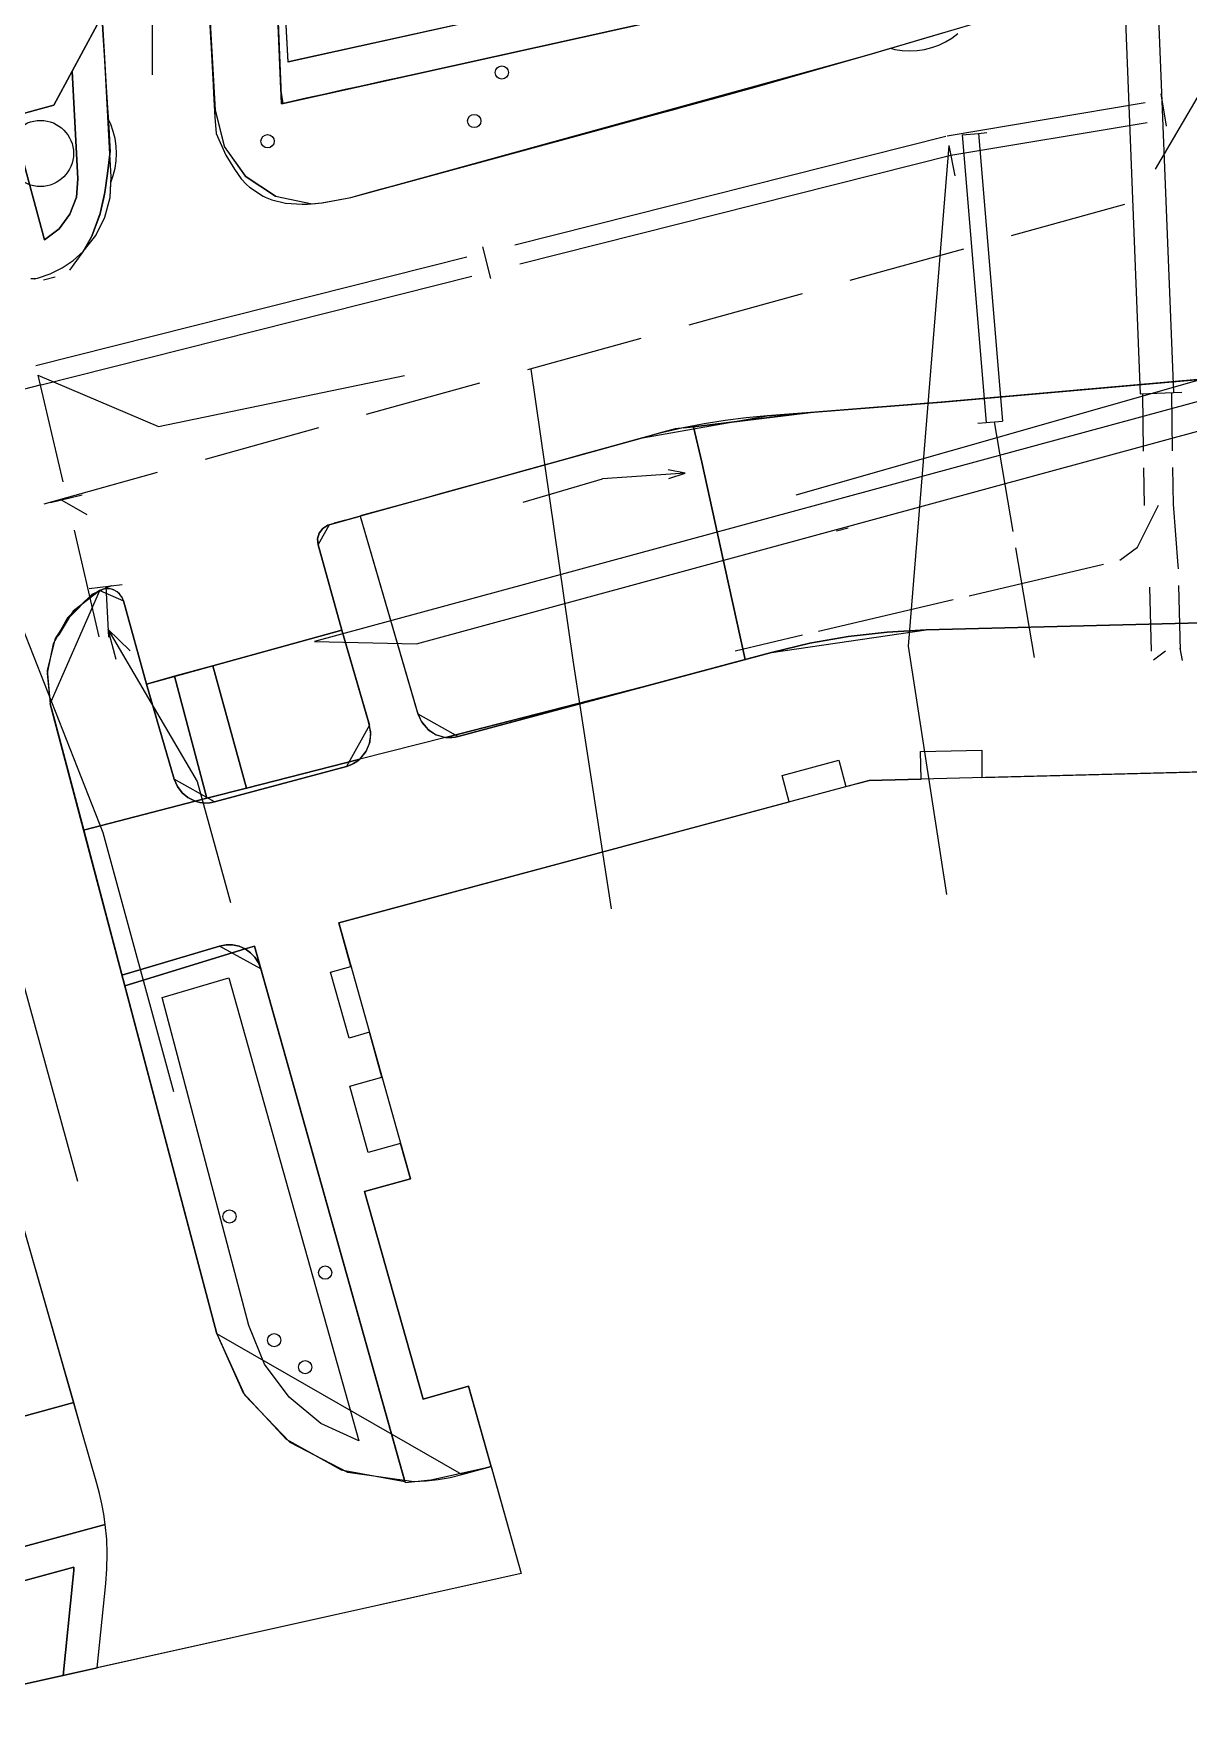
# Model space of a CAD drawing. Header units: metres. Extents: x 16996 to 17837, y 14166 to 14459.
# Drawn here: x 17758.9 to 17793.8, y 14363.2 to 14414.2 of the extents above; entities that cross this region are included whole.
import ezdxf

# ---------------------------------------------------------------- set-up
doc = ezdxf.new("R2010")
doc.units = ezdxf.units.M
for name, color, linetype in [('BOUNDARY', 7, 'Continuous'), ('CURB', 7, 'Continuous'), ('ELECTR_CABLE', 7, 'Continuous'), ('GRASS', 7, 'Continuous'), ('HEAT', 7, 'Continuous'), ('OVERHEAD_POWER_LINE', 7, 'Continuous'), ('ROAD', 7, 'Continuous'), ('SEWER', 7, 'Continuous'), ('SIDEWALK_PATH', 7, 'Continuous'), ('TREE', 3, 'Continuous'), ('WATER_PIPELINE', 7, 'Continuous')]:
    doc.layers.add(name, color=color, linetype=linetype)

# ---------------------------------------------------------------- blocks, each defined once
blk = doc.blocks.new('СНЕЖНОЯГОДНИК_MAGIC_BERRY')
blk.add_circle((0, 0), 0.2)
blk = doc.blocks.new('СПИРЕЯ_БУМАЛЬДА')
blk.add_circle((0, 0), 0.2)
blk = doc.blocks.new('СПИРЕЯ_ALBA')
blk.add_circle((0, 0), 0.2)

msp = doc.modelspace()

# ---------------------------------------------------------------- linework, layer by layer
at = {"layer": 'BOUNDARY'}
for points in [[(17806.136, 14438.605), (17816.006, 14405.46), (17816.559, 14392.485), (17784.159, 14391.656), (17768.134, 14387.353), (17770.299, 14379.618), (17768.913, 14379.234), (17770.689, 14372.954), (17772.058, 14373.351), (17773.649, 14367.685), (17753.325, 14363.166)], [(17747.807, 14408.861), (17759.522, 14412.057), (17760.833, 14414.49)]]:
    msp.add_lwpolyline(points, dxfattribs=at)
at = {"layer": 'CURB'}
for points in [[(17760.973, 14414.901), (17761.017, 14414.172), (17761.048, 14413.673), (17761.092, 14412.943), (17761.122, 14412.444), (17761.159, 14411.829), (17761.166, 14411.715), (17761.196, 14411.215), (17761.221, 14410.804), (17761.229, 14410.665), (17761.206, 14410.487), (17761.143, 14409.991), (17761.071, 14409.422), (17761.036, 14409.269), (17760.926, 14408.781), (17760.925, 14408.775), (17760.673, 14408.096), (17760.427, 14407.662), (17759.995, 14407.073)], [(17764.222, 14414.825), (17764.26, 14414.115), (17764.288, 14413.616), (17764.326, 14412.906), (17764.353, 14412.407), (17764.392, 14411.697), (17764.435, 14411.202), (17764.725, 14410.553), (17764.725, 14410.553), (17764.98, 14410.123), (17765.186, 14409.835), (17765.347, 14409.662), (17765.44, 14409.586), (17765.854, 14409.309), (17765.909, 14409.279), (17766.115, 14409.198), (17766.53, 14409.098), (17767.029, 14409.072), (17767.194, 14409.065), (17767.628, 14409.108), (17767.736, 14409.128), (17768.227, 14409.22), (17768.497, 14409.271), (17768.918, 14409.386), (17769.4, 14409.517), (17770.086, 14409.704), (17770.569, 14409.836), (17771.254, 14410.023), (17771.737, 14410.154), (17772.423, 14410.341), (17772.905, 14410.473), (17773.591, 14410.66), (17774.073, 14410.791), (17774.759, 14410.978), (17775.242, 14411.109), (17775.927, 14411.296), (17776.41, 14411.428), (17777.096, 14411.615), (17777.578, 14411.746), (17778.264, 14411.933), (17778.746, 14412.065), (17779.432, 14412.252), (17779.914, 14412.383), (17780.237, 14412.471), (17780.599, 14412.574), (17781.08, 14412.711), (17781.764, 14412.906), (17782.245, 14413.042), (17782.929, 14413.237), (17783.409, 14413.374), (17784.093, 14413.568), (17784.573, 14413.71), (17785.254, 14413.913), (17785.733, 14414.055), (17786.415, 14414.258)], [(17776.609, 14414.356), (17775.915, 14414.203), (17775.427, 14414.095), (17774.732, 14413.942), (17774.244, 14413.834), (17773.55, 14413.681), (17773.062, 14413.573), (17772.368, 14413.42), (17771.879, 14413.312), (17771.185, 14413.159), (17770.697, 14413.051), (17770.003, 14412.898), (17769.515, 14412.79), (17768.821, 14412.637), (17768.332, 14412.529), (17767.638, 14412.376), (17767.15, 14412.268), (17766.456, 14412.114), (17766.386, 14412.55), (17766.356, 14413.26), (17766.336, 14413.759), (17766.306, 14414.47)], [(17759.565, 14406.864), (17759.212, 14406.768)], [(17772.739, 14370.927), (17771.854, 14370.682), (17764.449, 14374.931), (17759.417, 14393.973), (17760.913, 14397.391), (17761.629, 14397.082), (17762.326, 14394.564), (17768.224, 14396.198), (17767.512, 14398.772), (17767.86, 14399.388), (17777.314, 14402.005), (17781.077, 14402.668), (17786.36, 14403.084), (17794.929, 14403.842), (17800.324, 14404.318), (17803.44, 14404.594), (17804.294, 14404.24), (17805.864, 14404.289), (17806.544, 14404.686), (17809.368, 14405.039), (17815.093, 14405.402)], [(17794.203, 14403.778), (17793.705, 14403.734), (17792.979, 14403.669), (17792.481, 14403.625), (17791.755, 14403.561), (17791.257, 14403.517), (17790.531, 14403.453), (17790.033, 14403.409), (17789.306, 14403.345), (17788.808, 14403.301), (17788.082, 14403.237), (17787.584, 14403.193), (17786.858, 14403.129), (17786.36, 14403.084), (17786.332, 14403.082), (17785.634, 14403.027), (17785.135, 14402.988), (17784.408, 14402.93), (17783.91, 14402.891), (17783.183, 14402.834), (17782.685, 14402.795), (17782.386, 14402.771), (17781.96, 14402.719), (17781.464, 14402.658), (17780.74, 14402.569), (17780.244, 14402.508), (17779.521, 14402.419), (17779.024, 14402.358), (17778.864, 14402.338), (17778.3, 14402.278), (17777.818, 14402.145), (17777.115, 14401.951), (17776.633, 14401.817), (17775.931, 14401.623), (17775.449, 14401.489), (17774.747, 14401.295), (17774.265, 14401.161), (17773.562, 14400.967), (17773.081, 14400.833), (17772.378, 14400.639), (17771.896, 14400.505), (17771.194, 14400.311), (17770.712, 14400.177), (17770.009, 14399.983), (17769.528, 14399.849), (17768.825, 14399.655), (17768.781, 14399.643), (17770.526, 14393.668), (17771.745, 14392.982), (17781.212, 14395.524), (17785.887, 14396.201), (17811.226, 14396.85)], [(17768.343, 14399.521), (17767.992, 14399.424)], [(17761.256, 14397.535), (17760.675, 14397.27), (17760.504, 14397.097), (17760.152, 14396.742), (17759.99, 14396.577), (17759.686, 14396.076), (17759.652, 14396.02)], [(17768.224, 14396.198), (17769.065, 14393.32), (17768.364, 14392.074), (17764.385, 14391.006), (17763.165, 14391.691), (17762.326, 14394.564)], [(17770.13, 14370.465), (17765.778, 14385.963), (17764.529, 14386.651), (17761.585, 14385.771)], [(17748.83, 14382.191), (17750.834, 14374.847), (17754.236, 14375.777), (17755.389, 14371.559), (17760.128, 14372.854)], [(17754.284, 14363.379), (17753.279, 14367.057), (17761.081, 14369.17)]]:
    msp.add_lwpolyline(points, dxfattribs=at)
at = {"layer": 'ELECTR_CABLE'}
for points in [[(17762.455, 14417.766), (17762.494, 14416.911), (17762.494, 14412.978)], [(17791.822, 14416.675), (17792.352, 14403.337)], [(17792.822, 14416.715), (17793.352, 14403.377)], [(17786.966, 14411.166), (17787.464, 14411.208)], [(17786.966, 14411.166), (17787.695, 14402.473)], [(17787.464, 14411.208), (17787.713, 14411.229)], [(17787.464, 14411.208), (17788.193, 14402.515)], [(17793.352, 14403.377), (17793.602, 14403.387)], [(17792.352, 14403.337), (17793.352, 14403.377)], [(17792.414, 14403.35), (17792.441, 14401.6)], [(17793.29, 14403.364), (17793.317, 14401.614)], [(17787.446, 14402.452), (17787.695, 14402.473)], [(17787.695, 14402.473), (17788.193, 14402.515)], [(17788.506, 14399.18), (17787.944, 14402.494)], [(17792.449, 14401.1), (17792.467, 14399.964)], [(17793.325, 14401.114), (17793.343, 14399.978)], [(17791.729, 14398.306), (17791.733, 14398.307), (17792.264, 14398.706), (17792.905, 14399.971)], [(17793.34, 14400.006), (17793.49, 14398.146), (17793.492, 14398.044)], [(17789.152, 14395.373), (17788.59, 14398.687)], [(17787.179, 14397.235), (17791.242, 14398.191)], [(17760.598, 14397.449), (17761.59, 14397.573)], [(17761.094, 14397.511), (17761.174, 14395.987)], [(17792.631, 14397.499), (17792.678, 14395.556)], [(17793.504, 14397.544), (17793.552, 14395.577)], [(17782.63, 14396.164), (17786.693, 14397.12)], [(17761.162, 14396.224), (17763.861, 14391.626), (17764.863, 14387.962)], [(17761.162, 14396.224), (17761.402, 14395.321)], [(17761.162, 14396.224), (17761.833, 14395.574)], [(17780.112, 14395.571), (17782.144, 14396.05)], [(17792.75, 14395.294), (17793.115, 14395.566)], [(17793.545, 14395.648), (17793.616, 14395.275)]]:
    msp.add_lwpolyline(points, dxfattribs=at)
at = {"layer": 'GRASS'}
for points in [[(17779.325, 14414.956), (17766.404, 14412.103), (17766.099, 14419.492)], [(17764.005, 14418.824), (17764.396, 14411.909), (17764.671, 14410.81), (17765.309, 14409.918), (17766.225, 14409.313), (17767.333, 14409.079), (17767.628, 14409.108), (17768.497, 14409.271), (17784.17, 14413.59), (17789.896, 14415.294)], [(17758.836, 14406.818), (17759.034, 14406.831), (17759.416, 14406.961), (17759.776, 14407.14), (17760.108, 14407.366), (17760.408, 14407.636), (17760.673, 14408.096), (17760.926, 14408.781), (17761.071, 14409.422), (17761.143, 14409.991), (17761.218, 14410.576), (17761.063, 14413.417), (17761.017, 14414.172), (17760.943, 14415.4)], [(17760.833, 14414.49), (17760.079, 14413.091), (17760.256, 14409.838), (17760.209, 14409.281), (17760.013, 14408.768), (17759.686, 14408.327), (17759.243, 14407.987), (17758.463, 14410.901)], [(17691.862, 14389.721), (17710.637, 14394.83), (17725.919, 14398.953), (17740.056, 14402.791), (17751.414, 14405.828), (17750.616, 14408.803), (17758.463, 14410.901), (17759.243, 14407.987), (17759.686, 14408.327), (17760.013, 14408.768), (17760.209, 14409.281), (17760.256, 14409.838), (17760.079, 14413.091), (17759.522, 14412.057), (17747.807, 14408.861), (17729.412, 14403.702), (17713.215, 14399.056), (17710.841, 14398.564), (17706.236, 14397.828), (17704.038, 14396.553)], [(17803.44, 14404.594), (17786.332, 14403.082), (17782.386, 14402.771), (17778.849, 14402.336), (17779.1, 14401.27), (17779.909, 14397.598), (17780.414, 14395.31), (17781.212, 14395.524), (17782.364, 14395.797), (17783.529, 14396.001), (17784.705, 14396.136), (17785.887, 14396.201), (17811.226, 14396.85)]]:
    msp.add_lwpolyline(points, dxfattribs=at)
for points in [[(17766.306, 14418.934), (17766.287, 14419.084), (17766.245, 14419.229), (17766.182, 14419.366), (17766.099, 14419.492), (17766.404, 14412.103), (17779.325, 14414.956), (17779.112, 14416.057), (17780.655, 14416.452), (17780.869, 14415.326), (17790.776, 14417.292), (17790.704, 14418.685), (17766.605, 14413.363)], [(17761.255, 14409.892), (17761.218, 14410.576), (17761.143, 14409.991), (17761.071, 14409.422), (17760.926, 14408.781), (17760.673, 14408.096), (17760.427, 14407.662), (17760.794, 14408.124), (17761.068, 14408.675), (17761.224, 14409.271)], [(17782.386, 14402.771), (17781.077, 14402.668), (17780.44, 14402.607), (17779.805, 14402.526), (17779.173, 14402.425), (17778.545, 14402.304), (17778.849, 14402.336)], [(17779.1, 14401.27), (17778.849, 14402.336), (17778.545, 14402.304), (17778.235, 14402.236), (17777.926, 14402.164), (17777.618, 14402.086), (17777.311, 14402.004), (17768.894, 14399.674), (17768.781, 14399.642), (17770.508, 14393.73), (17770.621, 14393.444), (17770.811, 14393.21), (17771.062, 14393.042), (17771.358, 14392.956), (17777.75, 14394.589), (17780.414, 14395.31), (17779.909, 14397.598)], [(17768.224, 14396.198), (17764.334, 14395.12), (17765.352, 14391.421), (17768.772, 14392.295), (17768.967, 14392.536), (17769.08, 14392.818), (17769.104, 14393.12), (17769.035, 14393.422)], [(17763.177, 14394.8), (17762.326, 14394.564), (17763.165, 14391.691), (17763.259, 14391.473), (17763.399, 14391.284), (17763.579, 14391.134), (17763.792, 14391.029), (17764.148, 14391.122)], [(17764.334, 14395.12), (17763.177, 14394.8), (17764.148, 14391.122), (17765.352, 14391.421)], [(17771.745, 14392.982), (17777.336, 14394.483), (17771.358, 14392.956), (17771.456, 14392.948), (17771.553, 14392.95), (17771.65, 14392.961)], [(17768.364, 14392.074), (17768.475, 14392.111), (17768.581, 14392.161), (17768.68, 14392.222), (17768.772, 14392.295), (17765.352, 14391.421), (17764.148, 14391.122), (17763.792, 14391.029), (17763.937, 14390.989), (17764.086, 14390.972), (17764.236, 14390.978), (17764.385, 14391.006)], [(17765.31, 14386.562), (17765.125, 14386.644), (17764.929, 14386.686), (17764.728, 14386.689), (17764.529, 14386.651), (17761.585, 14385.771), (17761.669, 14385.452)], [(17765.778, 14385.963), (17765.707, 14386.145), (17765.603, 14386.309), (17765.47, 14386.449), (17765.31, 14386.562), (17761.669, 14385.452), (17764.449, 14374.931), (17765.249, 14373.148), (17766.542, 14371.747), (17768.209, 14370.821), (17770.13, 14370.465)], [(17762.799, 14385.09), (17764.816, 14385.693), (17768.746, 14371.695), (17767.597, 14372.225), (17766.632, 14373.013), (17765.891, 14374.014), (17765.416, 14375.186)], [(17756.887, 14384.139), (17749.005, 14381.551), (17750.834, 14374.847), (17754.236, 14375.777), (17755.389, 14371.559), (17760.128, 14372.854)], [(17755.261, 14363.596), (17754.508, 14366.354), (17760.133, 14367.877), (17760.127, 14367.78), (17760.121, 14367.683), (17760.113, 14367.586), (17760.104, 14367.489), (17759.808, 14364.607), (17760.837, 14364.836), (17761.098, 14367.387), (17761.132, 14367.833), (17761.14, 14368.279), (17761.123, 14368.725), (17761.081, 14369.17), (17753.279, 14367.057), (17754.284, 14363.379)], [(17760.104, 14367.489), (17760.113, 14367.586), (17760.121, 14367.683), (17760.127, 14367.78), (17760.133, 14367.877), (17754.508, 14366.354), (17755.261, 14363.596), (17759.808, 14364.607)]]:
    msp.add_lwpolyline(points, close=True, dxfattribs=at)
at = {"layer": 'HEAT'}
for points in [[(17794.601, 14413.198), (17792.806, 14410.13)], [(17791.877, 14409.058), (17788.451, 14408.108)], [(17787.006, 14407.708), (17783.58, 14406.758)], [(17782.135, 14406.357), (17778.709, 14405.408)], [(17777.263, 14405.007), (17773.837, 14404.058)], [(17773.939, 14404.086), (17775.203, 14395.291), (17776.363, 14387.778)], [(17772.392, 14403.657), (17768.966, 14402.707)], [(17767.521, 14402.307), (17764.095, 14401.357)], [(17762.649, 14400.956), (17759.223, 14400.007)], [(17756.469, 14399.246), (17758.141, 14387.216), (17760.239, 14379.542)], [(17758.011, 14397.697), (17761.004, 14390.085), (17763.144, 14382.255)]]:
    msp.add_lwpolyline(points, dxfattribs=at)
at = {"layer": 'OVERHEAD_POWER_LINE'}
for points in [[(17778.599, 14400.944), (17776.105, 14400.765)], [(17778.11, 14400.775), (17778.599, 14400.944), (17778.089, 14401.042)], [(17773.705, 14400.066), (17776.105, 14400.765)]]:
    msp.add_lwpolyline(points, dxfattribs=at)
at = {"layer": 'ROAD'}
for points in [[(17764.004, 14418.818), (17764.38, 14411.922), (17764.381, 14411.918), (17764.384, 14411.915), (17764.388, 14411.913), (17764.392, 14411.913), (17764.396, 14411.914), (17764.67, 14410.816), (17764.671, 14410.812), (17765.307, 14409.921), (17765.309, 14409.919), (17766.222, 14409.315), (17766.226, 14409.314), (17767.332, 14409.079), (17767.335, 14409.079), (17767.628, 14409.108), (17767.629, 14409.108), (17768.497, 14409.271), (17768.498, 14409.271), (17775.928, 14411.297), (17780.6, 14412.574), (17784.17, 14413.59), (17784.171, 14413.59), (17784.802, 14413.778), (17784.933, 14413.745), (17785.156, 14413.712), (17785.382, 14413.701), (17785.607, 14413.712), (17785.83, 14413.745), (17786.049, 14413.8), (17786.262, 14413.876), (17786.466, 14413.972), (17786.659, 14414.088), (17786.841, 14414.223)], [(17777.706, 14415.815), (17766.606, 14413.364), (17766.605, 14413.365), (17766.307, 14418.934)], [(17758.841, 14406.818), (17758.937, 14406.815), (17758.939, 14406.815), (17759.034, 14406.831), (17759.036, 14406.831), (17759.416, 14406.961), (17759.417, 14406.961), (17759.776, 14407.14), (17759.777, 14407.141), (17760.108, 14407.366), (17760.109, 14407.367), (17760.408, 14407.635), (17760.409, 14407.636), (17760.794, 14408.123), (17760.795, 14408.125), (17761.068, 14408.674), (17761.069, 14408.676), (17761.224, 14409.27), (17761.225, 14409.272), (17761.246, 14409.719), (17761.246, 14409.72), (17761.322, 14409.932), (17761.377, 14410.151), (17761.41, 14410.374), (17761.422, 14410.6), (17761.41, 14410.825), (17761.377, 14411.049), (17761.322, 14411.268), (17761.246, 14411.48), (17761.17, 14411.642), (17761.165, 14411.733), (17760.944, 14415.4)], [(17803.44, 14404.594), (17786.333, 14403.082), (17782.386, 14402.771), (17781.077, 14402.668), (17780.44, 14402.607), (17779.806, 14402.527), (17779.805, 14402.526), (17779.174, 14402.425), (17778.545, 14402.304), (17778.235, 14402.236), (17777.926, 14402.164), (17777.618, 14402.087), (17777.618, 14402.086), (17777.313, 14402.004), (17777.311, 14402.004), (17777.31, 14402.004), (17777.307, 14402.004), (17768.895, 14399.674), (17767.81, 14399.371), (17767.807, 14399.369), (17767.654, 14399.272), (17767.652, 14399.27), (17767.547, 14399.129), (17767.546, 14399.126), (17767.497, 14398.958), (17767.497, 14398.954), (17767.512, 14398.773), (17767.512, 14398.772), (17768.225, 14396.199), (17768.225, 14396.198), (17768.224, 14396.198), (17764.334, 14395.12), (17763.178, 14394.8), (17762.328, 14394.565), (17762.327, 14394.565), (17761.63, 14397.082), (17761.63, 14397.083), (17761.588, 14397.186), (17761.587, 14397.188), (17761.525, 14397.277), (17761.523, 14397.279), (17761.443, 14397.353), (17761.441, 14397.354), (17761.345, 14397.408), (17761.343, 14397.409), (17761.237, 14397.441), (17761.235, 14397.441), (17761.126, 14397.448), (17761.124, 14397.448), (17761.016, 14397.431), (17761.014, 14397.431), (17760.911, 14397.389), (17760.91, 14397.389), (17760.835, 14397.348), (17760.761, 14397.304), (17760.688, 14397.258), (17760.617, 14397.211), (17760.616, 14397.21), (17759.945, 14396.575), (17759.943, 14396.572), (17759.506, 14395.783), (17759.505, 14395.78), (17759.323, 14394.896), (17759.322, 14394.893), (17759.418, 14393.974), (17759.418, 14393.973), (17759.513, 14393.61), (17759.514, 14393.608), (17759.515, 14393.605), (17760.428, 14390.152), (17761.667, 14385.451), (17764.449, 14374.933), (17764.45, 14374.93), (17765.289, 14373.09), (17765.291, 14373.088), (17766.651, 14371.664), (17766.653, 14371.662), (17768.401, 14370.756), (17768.404, 14370.755), (17770.405, 14370.466), (17770.407, 14370.466), (17770.772, 14370.487), (17770.773, 14370.487), (17771.137, 14370.53), (17771.498, 14370.595), (17771.855, 14370.682), (17772.738, 14370.927), (17772.739, 14370.927), (17773.649, 14367.686), (17773.649, 14367.685), (17760.838, 14364.836), (17760.838, 14364.837), (17761.099, 14367.387), (17761.132, 14367.833), (17761.14, 14368.279), (17761.14, 14368.28), (17761.124, 14368.725), (17761.123, 14368.726), (17761.082, 14369.17), (17761.082, 14369.171), (17761.037, 14369.484), (17760.98, 14369.795), (17760.98, 14369.796), (17760.911, 14370.104), (17760.911, 14370.105), (17760.83, 14370.411), (17760.387, 14371.951), (17758.11, 14379.93)]]:
    msp.add_lwpolyline(points, dxfattribs=at)
at = {"layer": 'SEWER'}
for points in [[(17786.516, 14411.134), (17792.503, 14412.135)], [(17792.972, 14412.4), (17793.136, 14411.423)], [(17773.457, 14407.841), (17786.476, 14411.124)], [(17786.626, 14410.544), (17792.558, 14411.536)], [(17773.61, 14407.261), (17786.666, 14410.554)], [(17786.571, 14410.839), (17785.336, 14395.714), (17786.495, 14388.205)], [(17786.571, 14410.839), (17786.747, 14409.922)], [(17758.984, 14404.191), (17772.003, 14407.474)], [(17772.473, 14407.783), (17772.716, 14406.822)], [(17759.1, 14403.601), (17772.156, 14406.894)], [(17731.549, 14396.457), (17759.151, 14403.614)], [(17759.042, 14403.896), (17759.795, 14400.675)], [(17759.042, 14403.896), (17762.687, 14402.345), (17770.118, 14403.89)], [(17760.387, 14400.271), (17759.422, 14400.045)], [(17759.766, 14400.125), (17760.524, 14399.686)], [(17760.137, 14399.214), (17760.89, 14395.993)]]:
    msp.add_lwpolyline(points, dxfattribs=at)
at = {"layer": 'SIDEWALK_PATH'}
for points in [[(17770.526, 14393.668), (17770.648, 14393.402), (17770.836, 14393.188), (17771.078, 14393.035), (17771.358, 14392.956), (17768.772, 14392.295), (17768.954, 14392.512), (17769.066, 14392.766), (17769.105, 14393.04), (17769.065, 14393.32), (17768.224, 14396.198), (17767.512, 14398.772), (17767.496, 14398.956), (17767.546, 14399.128), (17767.652, 14399.271), (17767.808, 14399.37), (17768.781, 14399.642), (17770.508, 14393.73)], [(17763.165, 14391.691), (17762.326, 14394.564), (17761.629, 14397.082), (17761.587, 14397.186), (17761.524, 14397.277), (17761.443, 14397.352), (17761.345, 14397.408), (17761.238, 14397.441), (17761.127, 14397.448), (17761.018, 14397.432), (17760.913, 14397.391), (17760.11, 14396.771), (17759.57, 14395.943), (17759.328, 14394.984), (17759.417, 14393.973), (17760.427, 14390.152), (17763.792, 14391.029), (17763.579, 14391.134), (17763.399, 14391.284), (17763.259, 14391.473)], [(17765.587, 14386.646), (17765.31, 14386.562), (17765.47, 14386.449), (17765.603, 14386.309), (17765.707, 14386.145), (17765.778, 14385.963)], [(17760.829, 14370.411), (17760.387, 14371.951), (17760.129, 14372.854), (17755.389, 14371.559), (17754.388, 14371.286), (17755.17, 14368.427), (17755.386, 14367.628), (17761.081, 14369.17), (17761.037, 14369.484), (17760.98, 14369.795), (17760.911, 14370.104)]]:
    msp.add_lwpolyline(points, close=True, dxfattribs=at)
msp.add_lwpolyline([(17811.226, 14396.85), (17785.887, 14396.201), (17784.705, 14396.136), (17783.529, 14396.001), (17782.364, 14395.797), (17781.212, 14395.524), (17780.414, 14395.31), (17777.336, 14394.483), (17771.745, 14392.982), (17771.65, 14392.961), (17771.553, 14392.95), (17771.456, 14392.948), (17771.358, 14392.956), (17768.772, 14392.295), (17768.68, 14392.222), (17768.581, 14392.161), (17768.475, 14392.111), (17768.364, 14392.074), (17764.385, 14391.006), (17764.236, 14390.978), (17764.086, 14390.972), (17763.937, 14390.989), (17763.792, 14391.029), (17760.427, 14390.152), (17761.585, 14385.771), (17764.529, 14386.651), (17764.728, 14386.689), (17764.929, 14386.686), (17765.125, 14386.644), (17765.31, 14386.562), (17765.587, 14386.646), (17770.138, 14370.436), (17770.918, 14370.523), (17772.739, 14370.927), (17772.058, 14373.351), (17770.689, 14372.954), (17768.913, 14379.234), (17770.299, 14379.618), (17770, 14380.684), (17769.024, 14380.41), (17768.468, 14382.418), (17769.44, 14382.688), (17769.06, 14384.043), (17768.445, 14383.871), (17767.886, 14385.862), (17768.503, 14386.036), (17768.134, 14387.353), (17781.741, 14391.007), (17781.527, 14391.807), (17783.244, 14392.268), (17783.459, 14391.468), (17784.159, 14391.656), (17785.73, 14391.696), (17785.709, 14392.525), (17787.568, 14392.573), (17787.562, 14391.743), (17815.423, 14392.456)], dxfattribs=at)
at = {"layer": 'TREE'}
msp.add_circle((17759.122, 14410.6), 1, dxfattribs=at)
at = {"layer": 'WATER_PIPELINE'}
for points in [[(17770.486, 14395.783), (17797.936, 14403.254), (17798.243, 14406.603), (17800.639, 14406.534), (17800.651, 14407.443), (17797.411, 14407.552), (17797.138, 14403.93), (17767.399, 14395.85), (17770.486, 14395.783)], [(17781.959, 14400.28), (17795.959, 14404.279)], [(17783.175, 14399.192), (17783.524, 14399.287)]]:
    msp.add_lwpolyline(points, dxfattribs=at)

# ---------------------------------------------------------------- block references
at = {"layer": 'BUSH'}
for name, p in [('СПИРЕЯ_БУМАЛЬДА', (17773.062, 14413.045)), ('СПИРЕЯ_БУМАЛЬДА', (17772.229, 14411.581)), ('СПИРЕЯ_БУМАЛЬДА', (17765.985, 14410.968)), ('СПИРЕЯ_ALBA', (17764.834, 14378.477)), ('СПИРЕЯ_ALBA', (17767.726, 14376.782)), ('СПИРЕЯ_БУМАЛЬДА', (17766.184, 14374.742)), ('СНЕЖНОЯГОДНИК_MAGIC_BERRY', (17767.119, 14373.926))]:
    msp.add_blockref(name, p, dxfattribs=at)

doc.saveas('drawing.dxf')
